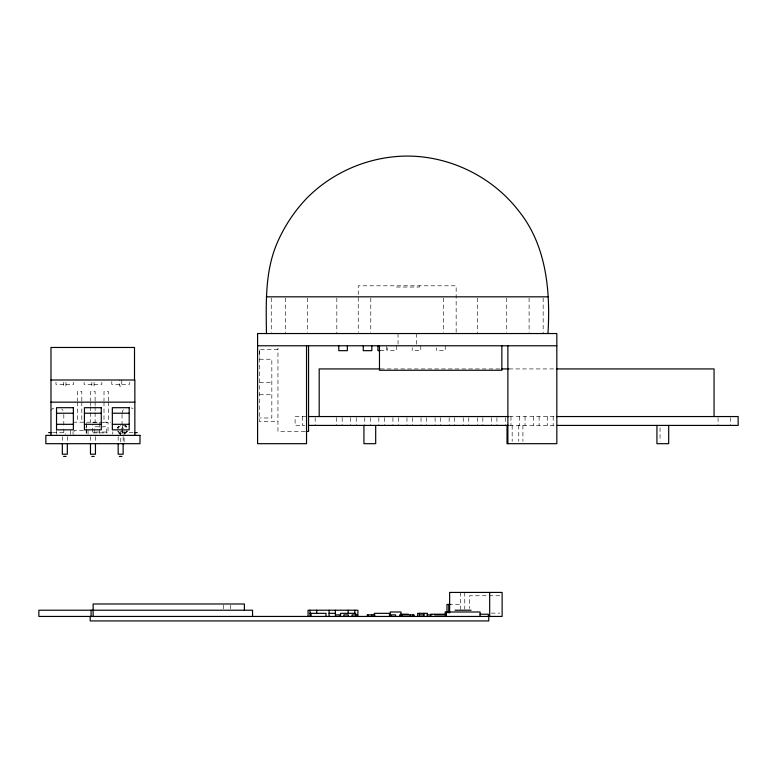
<?xml version="1.0" encoding="UTF-8"?>
<svg xmlns="http://www.w3.org/2000/svg" width="777" height="777" viewBox="0 0 777 777"><rect width="100%" height="100%" fill="white"/><g stroke="black" fill="none" stroke-linecap="round" stroke-linejoin="round"><path stroke-width="0.58" stroke-dasharray="3.88 2.91" d="M122.038 413.228L122.776 410.46L124.126 409.11M50.777 410.46L52.807 408.43L55.575 407.692M121.183 428.38L122.426 427.865L123.679 428.38M123.31 431.148L121.552 431.148M277.952 349.475L259.596 349.475L259.596 421.658L277.952 421.658M380.089 350.67L386.509 350.67L386.509 345.775M259.596 359.236L271.833 359.236L271.833 417.987L259.596 417.987M380.409 368.929L501.427 368.929M509.013 368.929L555.982 368.929M259.596 382.498L271.833 382.498M63.724 384.43L55.973 384.43L55.973 382.216M65.938 384.43L73.689 384.43L73.689 382.216M91.851 384.43L84.101 384.43L84.101 382.216M94.075 384.43L101.826 384.43L101.826 382.216M119.541 384.43L111.791 384.43L111.791 380.002M121.766 384.43L129.516 384.43L129.516 382.216M259.596 394.735L271.833 394.735M305.837 416.55L295.105 416.55L295.105 425.417L304.817 425.417M509.362 416.55L556.079 416.55M73.009 422.193L99.514 422.193M103.205 422.193L110.402 422.193M92.512 422.358L108.022 422.358L108.022 432.051L92.512 432.051L92.512 424.242M509.372 425.417L556.079 425.417M83.392 430.4L74.068 430.4L74.068 435.382M305.021 431.449L277.952 431.449L277.952 348.193M52.768 432.614L65.229 432.614L65.229 434.46M133.071 432.614L120.61 432.614L120.61 434.46M93.065 432.886L107.469 432.886M499.728 595.745L469.658 595.745L469.658 608.488M448.747 604.438L460.314 604.438M491.307 613.121L499.728 613.121M131.187 407.935L133.032 408.43M61.713 409.11L63.063 410.46M730.535 417.657L730.535 425.417M718.074 417.657L718.074 425.417M660.042 427.7L660.042 441.404M553.175 416.55L553.175 425.417M547.639 416.55L547.639 425.417M543.162 298.009L543.162 333.537M539.112 416.55L539.112 425.417M533.576 416.55L533.576 425.417M529.098 298.009L529.098 332.352M525.048 416.55L525.048 425.417M522.911 425.417L522.911 441.404M519.502 416.55L519.502 425.417M518.774 425.417L518.774 441.404M512.169 425.417L512.169 441.404M510.975 416.55L510.975 425.417M506.73 298.009L506.73 332.352M505.438 417.657L505.438 425.417M496.911 417.657L496.911 425.417M491.375 417.657L491.375 425.417M482.847 417.657L482.847 425.417M477.583 298.009L477.583 333.537M477.311 417.657L477.311 425.417M468.774 417.657L468.774 425.417M464.763 592.424L464.763 609.236M463.238 417.657L463.238 425.417M460.314 592.424L460.314 609.236M456.157 332.342L456.157 285.8L358.246 285.8L358.246 332.342M454.71 417.657L454.71 425.417M449.174 417.657L449.174 425.417M445.26 345.775L445.26 350.67L436.693 350.67L436.693 347.737M443.638 298.009L443.638 332.352M440.646 417.657L440.646 425.417M435.11 417.657L435.11 425.417M426.583 417.657L426.583 425.417M421.037 417.657L421.037 425.417M420.784 345.775L420.784 350.67L412.208 350.67L412.208 347.737M419.444 285.8L419.444 287.034L394.969 287.034L394.969 285.8M416.385 333.537L416.385 344.667M412.509 417.657L412.509 425.417M406.973 417.657L406.973 425.417M398.446 417.657L398.446 425.417M398.028 333.537L398.028 344.667M396.299 345.775L396.299 350.67L387.733 350.67L387.733 347.737M392.909 417.657L392.909 425.417M384.382 417.657L384.382 425.417M378.836 417.657L378.836 425.417M370.775 298.009L370.775 332.352M370.308 417.657L370.308 425.417M364.772 417.657L364.772 425.417M356.245 417.657L356.245 425.417M350.709 417.657L350.709 425.417M342.181 417.657L342.181 425.417M336.829 298.009L336.829 333.537M336.635 417.657L336.635 425.417M315.18 417.657L315.18 425.417M307.682 298.009L307.682 332.352M302.719 416.55L302.719 425.417M285.314 298.009L285.314 333.537M271.251 298.009L271.251 332.352M259.557 349.99L259.557 357.294M230.701 605.03L230.701 610.217M223.64 605.03L223.64 609.178M124.097 431.264L124.097 443.58M123.145 436.557L123.145 442.443M122.426 425.359L122.426 428.554M122.426 429.623L122.426 433.887M122.038 414.442L122.038 427.768M122.038 428.982L122.038 432.614M121.766 380.002L121.766 386.072L119.541 386.072L119.541 380.002M120.765 431.264L120.765 443.58M118.162 436.557L118.162 442.443M112.791 431.789L112.791 434.188M108.401 400.893L108.401 391.423L104.001 391.423L104.001 400.893M108.401 402.078L108.401 422.193M106.362 432.886L106.362 426.787L94.172 426.787L94.172 432.886M104.001 402.078L104.001 422.193M99.611 423.397L99.514 428.185M99.611 429.39L99.514 434.188M95.454 436.557L95.454 442.443M95.115 400.893L95.115 391.423L90.724 391.423L90.724 400.893M95.115 402.078L95.115 405.623M95.115 406.808L95.115 411.548M95.115 412.723L95.115 422.193M94.075 382.216L94.075 386.208L91.851 386.208L91.851 382.216M90.724 402.078L90.724 405.623M90.724 406.808L90.724 411.548M90.724 412.723L90.724 422.193M90.472 436.557L90.472 442.443M88.044 430.4L88.044 435.382M86.325 423.397L86.325 428.185M86.325 429.39L86.325 434.188M86.198 425.796L86.198 428.185M86.198 429.39L86.198 434.188M81.808 400.893L81.808 391.423L77.409 391.423L77.409 400.893M81.808 402.078L81.808 422.193M77.409 402.078L77.409 422.193M73.009 431.789L73.009 434.188M70.328 430.4L70.328 435.382M67.317 436.557L67.317 442.443M65.938 382.216L65.938 386.072L63.724 386.072L63.724 382.216M63.811 414.442L63.811 427.768M63.811 428.982L63.811 432.614M62.335 436.557L62.335 442.443M56.342 430.4L56.342 435.382M126.544 430.73A4.264 4.264 0 0 1 118.308 430.73M118.308 428.525A4.264 4.264 0 0 1 121.795 425.407M122.912 425.388A4.264 4.264 0 0 1 126.544 428.525M118.017 427.078L117.512 428.302A5.099 5.099 0 0 1 119.881 425.213L118.017 427.078M127.35 430.944L124.98 434.032A5.099 5.099 0 0 0 127.35 430.944M121.6 431.643L121.6 431.546M126.029 426.019L124.98 425.213A5.099 5.099 0 0 1 127.35 428.302L126.029 426.019M119.881 434.032L117.512 430.944A5.099 5.099 0 0 0 119.881 434.032"/><path stroke-width="1.17" d="M266.453 333.537C266.084 303.108 264.84 271.532 277.166 242.958C284.479 226.01 294.813 210.538 307.682 197.29C333.896 171.27 370.27 156.206 407.206 156.07C450.349 156.099 492.589 176.933 518.871 211.14C546.493 245.503 550.563 291.132 547.96 333.537M266.453 296.824L547.96 296.824M257.585 345.775L556.827 345.775M380.089 350.67L377.943 350.67L377.943 345.775M379.972 368.929L319.192 368.929L319.192 416.55M501.495 368.929L508.76 368.929M556.361 368.929L714.063 368.929L714.063 416.55M50.981 380.002L134.858 380.002L134.858 435.382M50.981 402.156L134.858 402.156M56.527 413.228L73.359 413.228M84.431 413.228L101.272 413.228M112.344 413.228L129.186 413.228M308.391 416.55L508.741 416.55M556.594 416.55L738.15 416.55L738.15 425.417L557.294 425.417M56.527 424.31L73.359 424.31M84.431 424.31L101.272 424.31M112.344 424.31L129.186 424.31M308.459 425.417L508.741 425.417M306.196 431.449L308.547 431.449L308.547 345.775M48.621 432.614L51.777 432.614M134.79 432.614L137.228 432.614M122.426 443.58L124.097 443.58M63.588 456.429L66.074 456.429M91.715 456.429L94.211 456.429M119.405 456.429L121.902 456.429M450.602 604.438L446.969 604.438L446.969 612.839M455.05 610.217L471.056 610.217M309.974 613.335L325.99 613.335L325.99 616.443M329.069 613.335L335.382 613.335M400.932 614.218L408.498 614.218M446.27 614.218L430.526 614.218L430.526 616.443M480.079 614.218L488.374 614.218L488.374 616.443M374.524 614.889L367.278 614.889L367.278 616.443M419.376 614.889L423.921 614.889M426.874 614.889L431.818 614.889M434.634 614.889L444.425 614.889M668.686 425.417L668.686 443.686L656.934 443.686L656.934 425.417M507.876 345.775L507.876 443.686M507.022 425.417L507.022 443.686L556.827 443.686L556.827 333.537L257.585 333.537L257.585 443.686L306.536 443.686L306.536 345.775M501.855 345.775L501.855 370.25L379.467 370.25L379.467 345.775M489.675 592.424L489.675 616.443M488.782 616.443L488.782 620.93L90.19 620.93L90.19 616.443M480.079 616.443L480.079 611.994L445.211 611.994L445.211 615.335M449.64 612.839L449.64 592.424L502.127 592.424L502.127 616.443L38.85 616.443L38.85 610.217L252.554 610.217L252.554 616.443M448.747 604.438L448.747 612.839M446.27 611.994L446.27 616.443M427.447 616.443L427.447 613.335L417.657 613.335L417.657 616.443M423.921 613.335L423.921 616.443M419.376 613.335L419.376 616.443M414.073 616.443L414.073 614.889L399.737 614.889L399.737 616.443M413.082 614.889L413.082 616.443M410.314 614.889L410.314 616.443M402.311 614.889L402.311 616.443M400.932 615.335L400.932 611.994L390.258 611.994L390.258 616.443M395.59 616.443L395.59 614.889L391.142 614.889L391.142 616.443M389.462 616.443L389.462 613.335L374.339 613.335L374.339 616.443M375.689 425.417L375.689 443.686L363.937 443.686L363.937 425.417M374.767 614.889L374.767 616.443M371.824 345.775L371.824 350.67L363.257 350.67L363.257 345.775M371.727 614.889L371.727 616.443M367.842 614.889L367.851 616.443M357.886 616.443L357.886 610.217L308.061 610.217L308.061 616.443M357.401 616.443L357.401 614.889L352.068 614.889L352.068 616.443M355.672 615.403L355.672 613.335L340.549 613.335L340.549 616.443M354.807 610.217L354.807 613.335M348.31 616.443L348.31 614.889L343.861 614.889L343.861 616.443M348.106 610.217L348.106 613.335M347.348 345.775L347.348 350.67L338.782 350.67L338.782 345.775M340.044 616.443L340.044 614.889L335.596 614.889L335.596 616.443M335.382 610.217L335.382 616.443M329.069 610.217L329.069 616.443M316.715 610.217L316.715 613.335M310.868 613.335L310.868 616.443M310.596 613.335L310.596 616.443M309.974 610.217L309.974 616.443M244.376 610.217L244.376 603.991L93.123 603.991L93.123 616.443M134.508 379.982L134.508 347.465L50.981 347.465L50.981 435.382M123.145 443.618L123.145 454.215L118.162 454.215L118.162 443.618M95.454 443.618L95.454 454.215L90.472 454.215L90.472 443.618M91.084 610.217L91.084 616.443M67.317 443.618L67.317 454.215L62.335 454.215L62.335 443.618M73.359 407.692L56.527 407.692L56.527 429.846L73.359 429.846L73.359 407.692M101.272 407.692L84.431 407.692L84.431 429.846L101.272 429.846L101.272 407.692M129.186 407.692L112.344 407.692L112.344 429.846L129.186 429.846L129.186 407.692M139.996 435.382L45.843 435.382L45.843 443.686L139.996 443.686L139.996 435.382"/></g></svg>
